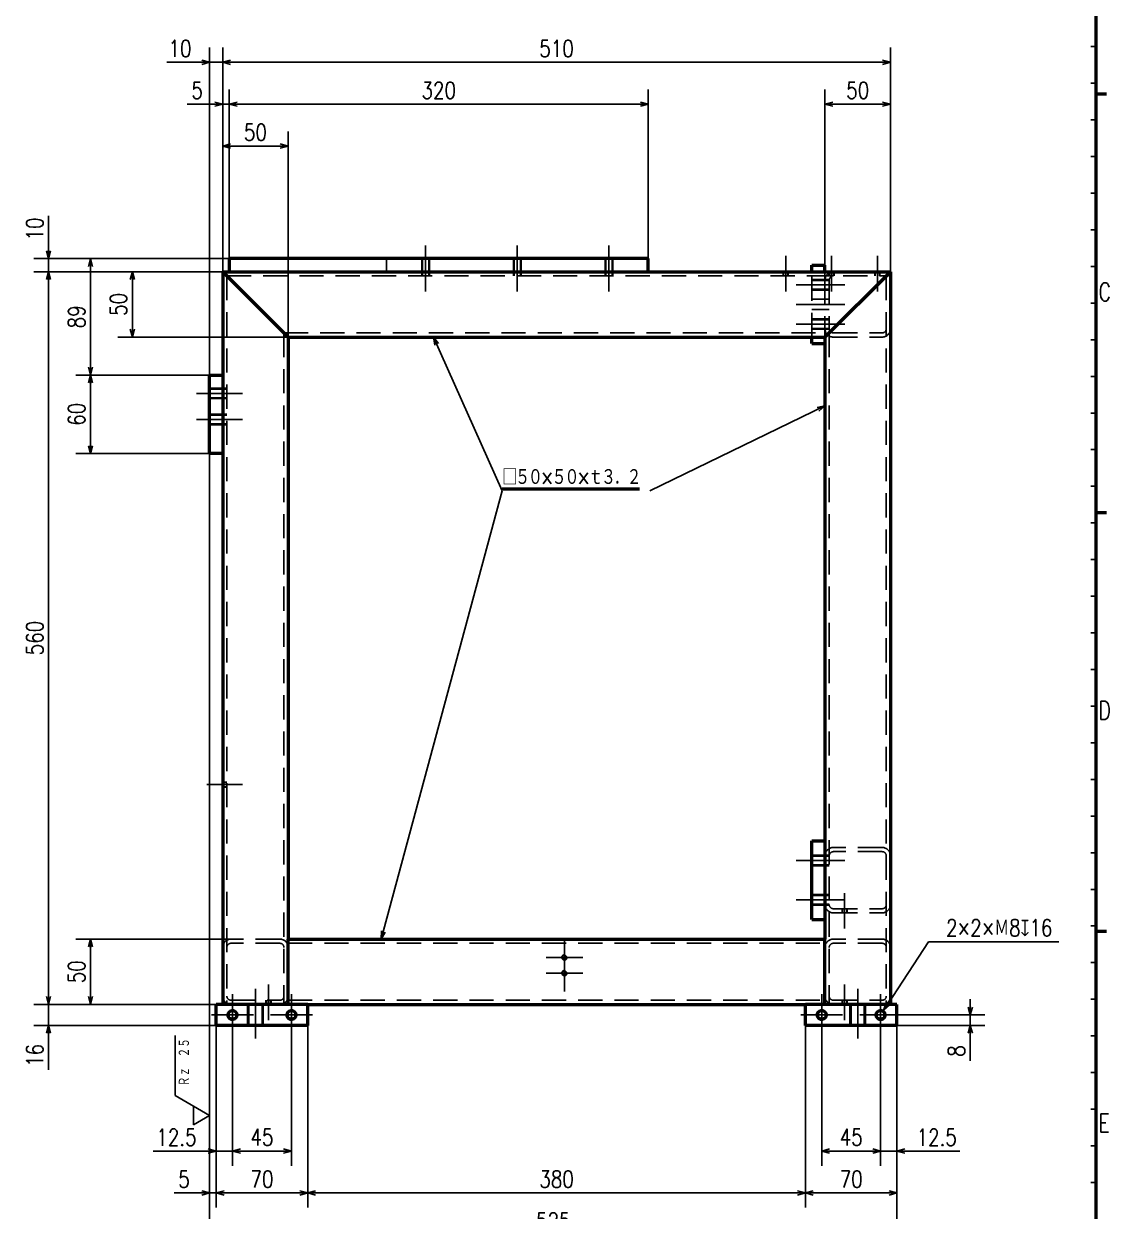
# Model space of a CAD drawing. Header units: millimetres. Extents: x -1556 to 1738, y -901 to 1368.
# Drawn here: x 909 to 1738, y -142 to 765 of the extents above; entities that cross this region are included whole.
import ezdxf

# ---------------------------------------------------------------- set-up
doc = ezdxf.new("R2010")
doc.units = ezdxf.units.MM
doc.header["$LTSCALE"] = 1.453415
doc.linetypes.add('CENTER', pattern=[50.8, 31.75, -6.35, 6.35, -6.35])
doc.linetypes.add('DASHED', pattern=[19.05, 12.7, -6.35])
doc.layers.add('※200以降使用不可', color=7, linetype='Continuous')
doc.layers.add('設計用（構成部品類）', color=7, linetype='Continuous')
doc.styles.get("Standard").update_dxf_attribs({"font": 'txt', "bigfont": 'extfont2'})
doc.dimstyles.get("Standard").update_dxf_attribs({"dimtxt": 2.5, "dimasz": 2.5, "dimexe": 1.25, "dimexo": 0.625, "dimtad": 1, "dimzin": 0, "dimdsep": 46, "dimtxsty": 'Standard', "dimcen": 2.5, "dimadec": 0, "dimazin": 0, "dimtfac": 0.75, "dimtmove": 0, "dimatfit": 3, "dimfxl": 1, "dimarcsym": 0})

# ---------------------------------------------------------------- blocks, each defined once
blk = doc.blocks.new('_OPEN30')
at = {"color": 0, "linetype": 'ByBlock', "lineweight": -2}
for p, q in [((-1, 0.267949), (0, 0)), ((0, 0), (-1, -0.267949)), ((0, 0), (-1, 0))]:
    blk.add_line(p, q, dxfattribs=at)
blk = doc.blocks.new('*D284')
at = {"layer": 'Defpoints', "color": 0}
for p in [(1051, 437), (1576, 0), (1051, -160)]:
    blk.add_point(p, dxfattribs=at)
at = {"layer": '設計用（構成部品類）', "color": 0, "linetype": 'Continuous', "lineweight": 25}
for p, q in [((1051, 437), (1051, -171.2)), ((1576, 0), (1576, -171.2)), ((1570, -160), (1057, -160))]:
    blk.add_line(p, q, dxfattribs=at)
at = {"layer": '設計用（構成部品類）', "color": 0, "lineweight": 25, "xscale": 6, "yscale": 6, "zscale": 6}
for p, rotation in [((1051, -160), 180), ((1576, -160), 360)]:
    blk.add_blockref('_OPEN30', p, dxfattribs=dict(at, rotation=rotation))
at = {"layer": '設計用（構成部品類）', "color": 0, "lineweight": 50, "insert": (1313.5, -149.47), "char_height": 12.8, "attachment_point": 5}
blk.add_mtext('\\W0.800000;525', dxfattribs=at)
blk = doc.blocks.new('*D285')
at = {"layer": 'Defpoints', "color": 0}
for p in [(1051, 736), (1061, 576), (1051, 497)]:
    blk.add_point(p, dxfattribs=at)
at = {"layer": '設計用（構成部品類）', "color": 0, "linetype": 'Continuous', "lineweight": 25}
for p, q in [((1051, 497), (1051, 747.2)), ((1061, 576), (1061, 747.2)), ((1051, 736), (1018.29, 736)), ((1045, 736), (1039, 736)), ((1061, 736), (1051, 736)), ((1067, 736), (1073, 736))]:
    blk.add_line(p, q, dxfattribs=at)
at = {"layer": '設計用（構成部品類）', "color": 0, "lineweight": 25, "xscale": 6, "yscale": 6, "zscale": 6}
blk.add_blockref('_OPEN30', (1051, 736), dxfattribs=at)
at = {"layer": '設計用（構成部品類）', "color": 0, "lineweight": 25, "xscale": 6, "yscale": 6, "zscale": 6, "rotation": 180}
blk.add_blockref('_OPEN30', (1061, 736), dxfattribs=at)
at = {"layer": '設計用（構成部品類）', "color": 0, "lineweight": 50, "insert": (1028.36, 746.53), "char_height": 12.8, "attachment_point": 5}
blk.add_mtext('\\W0.800000;10', dxfattribs=at)
blk = doc.blocks.new('*D286')
at = {"layer": 'Defpoints', "color": 0}
for p in [(1061, 736), (1061, 576), (1571, 576)]:
    blk.add_point(p, dxfattribs=at)
at = {"layer": '設計用（構成部品類）', "color": 0, "linetype": 'Continuous', "lineweight": 25}
for p, q in [((1061, 576), (1061, 747.2)), ((1571, 576), (1571, 747.2)), ((1565, 736), (1067, 736))]:
    blk.add_line(p, q, dxfattribs=at)
at = {"layer": '設計用（構成部品類）', "color": 0, "lineweight": 25, "xscale": 6, "yscale": 6, "zscale": 6, "rotation": 180}
blk.add_blockref('_OPEN30', (1061, 736), dxfattribs=at)
at = {"layer": '設計用（構成部品類）', "color": 0, "lineweight": 25, "xscale": 6, "yscale": 6, "zscale": 6}
blk.add_blockref('_OPEN30', (1571, 736), dxfattribs=at)
at = {"layer": '設計用（構成部品類）', "color": 0, "lineweight": 50, "insert": (1316, 746.53), "char_height": 12.8, "attachment_point": 5}
blk.add_mtext('\\W0.800000;510', dxfattribs=at)
blk = doc.blocks.new('*D287')
at = {"layer": 'Defpoints', "color": 0}
for p in [(1066, 704), (1066, 586), (1386, 586)]:
    blk.add_point(p, dxfattribs=at)
at = {"layer": '設計用（構成部品類）', "color": 0, "linetype": 'Continuous', "lineweight": 25}
for p, q in [((1066, 586), (1066, 715.2)), ((1386, 586), (1386, 715.2)), ((1380, 704), (1072, 704))]:
    blk.add_line(p, q, dxfattribs=at)
at = {"layer": '設計用（構成部品類）', "color": 0, "lineweight": 25, "xscale": 6, "yscale": 6, "zscale": 6, "rotation": 180}
blk.add_blockref('_OPEN30', (1066, 704), dxfattribs=at)
at = {"layer": '設計用（構成部品類）', "color": 0, "lineweight": 25, "xscale": 6, "yscale": 6, "zscale": 6}
blk.add_blockref('_OPEN30', (1386, 704), dxfattribs=at)
at = {"layer": '設計用（構成部品類）', "color": 0, "lineweight": 50, "insert": (1226, 714.53), "char_height": 12.8, "attachment_point": 5}
blk.add_mtext('\\W0.800000;320', dxfattribs=at)
blk = doc.blocks.new('*D288')
at = {"layer": 'Defpoints', "color": 0}
for p in [(1066, 704), (1066, 586), (1061, 576)]:
    blk.add_point(p, dxfattribs=at)
at = {"layer": '設計用（構成部品類）', "color": 0, "linetype": 'Continuous', "lineweight": 25}
for p, q in [((1061, 576), (1061, 715.2)), ((1066, 586), (1066, 715.2)), ((1061, 704), (1033.95, 704)), ((1055, 704), (1049, 704)), ((1061, 704), (1066, 704)), ((1072, 704), (1078, 704))]:
    blk.add_line(p, q, dxfattribs=at)
at = {"layer": '設計用（構成部品類）', "color": 0, "lineweight": 25, "xscale": 6, "yscale": 6, "zscale": 6}
blk.add_blockref('_OPEN30', (1061, 704), dxfattribs=at)
at = {"layer": '設計用（構成部品類）', "color": 0, "lineweight": 25, "xscale": 6, "yscale": 6, "zscale": 6, "rotation": 180}
blk.add_blockref('_OPEN30', (1066, 704), dxfattribs=at)
at = {"layer": '設計用（構成部品類）', "color": 0, "lineweight": 50, "insert": (1041.48, 714.53), "char_height": 12.8, "attachment_point": 5}
blk.add_mtext('\\W0.800000;5', dxfattribs=at)
blk = doc.blocks.new('*D289')
at = {"layer": 'Defpoints', "color": 0}
for p in [(1056, 0), (1126, 0), (1056, -128)]:
    blk.add_point(p, dxfattribs=at)
at = {"layer": '設計用（構成部品類）', "color": 0, "linetype": 'Continuous', "lineweight": 25}
for p, q in [((1056, 0), (1056, -139.2)), ((1126, 0), (1126, -139.2)), ((1120, -128), (1062, -128))]:
    blk.add_line(p, q, dxfattribs=at)
at = {"layer": '設計用（構成部品類）', "color": 0, "lineweight": 25, "xscale": 6, "yscale": 6, "zscale": 6, "rotation": 180}
blk.add_blockref('_OPEN30', (1056, -128), dxfattribs=at)
at = {"layer": '設計用（構成部品類）', "color": 0, "lineweight": 25, "xscale": 6, "yscale": 6, "zscale": 6}
blk.add_blockref('_OPEN30', (1126, -128), dxfattribs=at)
at = {"layer": '設計用（構成部品類）', "color": 0, "lineweight": 50, "insert": (1091, -117.47), "char_height": 12.8, "attachment_point": 5}
blk.add_mtext('\\W0.800000;70', dxfattribs=at)
blk = doc.blocks.new('*D290')
at = {"layer": 'Defpoints', "color": 0}
for p in [(1126, 0), (1506, 0), (1126, -128)]:
    blk.add_point(p, dxfattribs=at)
at = {"layer": '設計用（構成部品類）', "color": 0, "linetype": 'Continuous', "lineweight": 25}
for p, q in [((1126, 0), (1126, -139.2)), ((1506, 0), (1506, -139.2)), ((1500, -128), (1132, -128))]:
    blk.add_line(p, q, dxfattribs=at)
at = {"layer": '設計用（構成部品類）', "color": 0, "lineweight": 25, "xscale": 6, "yscale": 6, "zscale": 6}
for p, rotation in [((1126, -128), 180), ((1506, -128), 360)]:
    blk.add_blockref('_OPEN30', p, dxfattribs=dict(at, rotation=rotation))
at = {"layer": '設計用（構成部品類）', "color": 0, "lineweight": 50, "insert": (1316, -117.47), "char_height": 12.8, "attachment_point": 5}
blk.add_mtext('\\W0.800000;380', dxfattribs=at)
blk = doc.blocks.new('*D291')
at = {"layer": 'Defpoints', "color": 0}
for p in [(1576, 0), (1506, 0), (1506, -128)]:
    blk.add_point(p, dxfattribs=at)
at = {"layer": '設計用（構成部品類）', "color": 0, "linetype": 'Continuous', "lineweight": 25}
for p, q in [((1576, 0), (1576, -139.2)), ((1506, 0), (1506, -139.2)), ((1570, -128), (1512, -128))]:
    blk.add_line(p, q, dxfattribs=at)
at = {"layer": '設計用（構成部品類）', "color": 0, "lineweight": 25, "xscale": 6, "yscale": 6, "zscale": 6, "rotation": 180}
blk.add_blockref('_OPEN30', (1506, -128), dxfattribs=at)
at = {"layer": '設計用（構成部品類）', "color": 0, "lineweight": 25, "xscale": 6, "yscale": 6, "zscale": 6}
blk.add_blockref('_OPEN30', (1576, -128), dxfattribs=at)
at = {"layer": '設計用（構成部品類）', "color": 0, "lineweight": 50, "insert": (1541, -117.47), "char_height": 12.8, "attachment_point": 5}
blk.add_mtext('\\W0.800000;70', dxfattribs=at)
blk = doc.blocks.new('*D292')
at = {"layer": 'Defpoints', "color": 0}
for p in [(1051, 437), (1056, 0), (1051, -128)]:
    blk.add_point(p, dxfattribs=at)
at = {"layer": '設計用（構成部品類）', "color": 0, "linetype": 'Continuous', "lineweight": 25}
for p, q in [((1051, 437), (1051, -139.2)), ((1056, 0), (1056, -139.2)), ((1051, -128), (1023.95, -128)), ((1045, -128), (1039, -128)), ((1056, -128), (1051, -128)), ((1062, -128), (1068, -128))]:
    blk.add_line(p, q, dxfattribs=at)
at = {"layer": '設計用（構成部品類）', "color": 0, "lineweight": 25, "xscale": 6, "yscale": 6, "zscale": 6}
blk.add_blockref('_OPEN30', (1051, -128), dxfattribs=at)
at = {"layer": '設計用（構成部品類）', "color": 0, "lineweight": 25, "xscale": 6, "yscale": 6, "zscale": 6, "rotation": 180}
blk.add_blockref('_OPEN30', (1056, -128), dxfattribs=at)
at = {"layer": '設計用（構成部品類）', "color": 0, "lineweight": 50, "insert": (1031.48, -117.47), "char_height": 12.8, "attachment_point": 5}
blk.add_mtext('\\W0.800000;5', dxfattribs=at)
blk = doc.blocks.new('*D293')
at = {"layer": 'Defpoints', "color": 0}
for p in [(960, 586), (1066, 586), (1051, 497)]:
    blk.add_point(p, dxfattribs=at)
at = {"layer": '設計用（構成部品類）', "color": 0, "linetype": 'Continuous', "lineweight": 25}
for p, q in [((1066, 586), (948.8, 586)), ((960, 503), (960, 580)), ((1051, 497), (948.8, 497))]:
    blk.add_line(p, q, dxfattribs=at)
at = {"layer": '設計用（構成部品類）', "color": 0, "lineweight": 25, "xscale": 6, "yscale": 6, "zscale": 6}
for p, rotation in [((960, 586), 90), ((960, 497), 270)]:
    blk.add_blockref('_OPEN30', p, dxfattribs=dict(at, rotation=rotation))
at = {"layer": '設計用（構成部品類）', "color": 0, "lineweight": 50, "insert": (949.47, 541.5), "char_height": 12.8, "attachment_point": 5, "rotation": 90}
blk.add_mtext('\\W0.800000;89', dxfattribs=at)
blk = doc.blocks.new('*D294')
at = {"layer": 'Defpoints', "color": 0}
for p in [(960, 497), (1051, 497), (1051, 437)]:
    blk.add_point(p, dxfattribs=at)
at = {"layer": '設計用（構成部品類）', "color": 0, "linetype": 'Continuous', "lineweight": 25}
for p, q in [((1051, 497), (948.8, 497)), ((960, 443), (960, 491)), ((1051, 437), (948.8, 437))]:
    blk.add_line(p, q, dxfattribs=at)
at = {"layer": '設計用（構成部品類）', "color": 0, "lineweight": 25, "xscale": 6, "yscale": 6, "zscale": 6}
for p, rotation in [((960, 497), 90), ((960, 437), 270)]:
    blk.add_blockref('_OPEN30', p, dxfattribs=dict(at, rotation=rotation))
at = {"layer": '設計用（構成部品類）', "color": 0, "lineweight": 50, "insert": (949.47, 467), "char_height": 12.8, "attachment_point": 5, "rotation": 90}
blk.add_mtext('\\W0.800000;60', dxfattribs=at)
blk = doc.blocks.new('*D295')
at = {"layer": 'Defpoints', "color": 0}
for p in [(1066, 586), (928, 576), (1061, 576)]:
    blk.add_point(p, dxfattribs=at)
at = {"layer": '設計用（構成部品類）', "color": 0, "linetype": 'Continuous', "lineweight": 25}
for p, q in [((928, 586), (928, 618.71)), ((928, 592), (928, 598)), ((1066, 586), (916.8, 586)), ((928, 586), (928, 576)), ((1061, 576), (916.8, 576)), ((928, 570), (928, 564))]:
    blk.add_line(p, q, dxfattribs=at)
at = {"layer": '設計用（構成部品類）', "color": 0, "lineweight": 25, "xscale": 6, "yscale": 6, "zscale": 6}
for p, rotation in [((928, 586), 270), ((928, 576), 90)]:
    blk.add_blockref('_OPEN30', p, dxfattribs=dict(at, rotation=rotation))
at = {"layer": '設計用（構成部品類）', "color": 0, "lineweight": 50, "insert": (917.47, 608.64), "char_height": 12.8, "attachment_point": 5, "rotation": 90}
blk.add_mtext('\\W0.800000;10', dxfattribs=at)
blk = doc.blocks.new('*D296')
at = {"layer": 'Defpoints', "color": 0}
for p in [(928, 576), (1061, 576), (1056, 16)]:
    blk.add_point(p, dxfattribs=at)
at = {"layer": '設計用（構成部品類）', "color": 0, "linetype": 'Continuous', "lineweight": 25}
for p, q in [((1061, 576), (916.8, 576)), ((928, 22), (928, 570)), ((1056, 16), (916.8, 16))]:
    blk.add_line(p, q, dxfattribs=at)
at = {"layer": '設計用（構成部品類）', "color": 0, "lineweight": 25, "xscale": 6, "yscale": 6, "zscale": 6}
for p, rotation in [((928, 576), 90), ((928, 16), 270)]:
    blk.add_blockref('_OPEN30', p, dxfattribs=dict(at, rotation=rotation))
at = {"layer": '設計用（構成部品類）', "color": 0, "lineweight": 50, "insert": (917.47, 296), "char_height": 12.8, "attachment_point": 5, "rotation": 90}
blk.add_mtext('\\W0.800000;560', dxfattribs=at)
blk = doc.blocks.new('*D297')
at = {"layer": 'Defpoints', "color": 0}
for p in [(1056, 16), (928, 0), (1056, 0)]:
    blk.add_point(p, dxfattribs=at)
at = {"layer": '設計用（構成部品類）', "color": 0, "linetype": 'Continuous', "lineweight": 25}
for p, q in [((928, 22), (928, 28)), ((1056, 16), (916.8, 16)), ((928, 16), (928, 0)), ((1056, 0), (916.8, 0)), ((928, 0), (928, -33.84)), ((928, -6), (928, -12))]:
    blk.add_line(p, q, dxfattribs=at)
at = {"layer": '設計用（構成部品類）', "color": 0, "lineweight": 25, "xscale": 6, "yscale": 6, "zscale": 6}
for p, rotation in [((928, 16), 270), ((928, 0), 90)]:
    blk.add_blockref('_OPEN30', p, dxfattribs=dict(at, rotation=rotation))
at = {"layer": '設計用（構成部品類）', "color": 0, "lineweight": 50, "insert": (917.47, -22.92), "char_height": 12.8, "attachment_point": 5, "rotation": 90}
blk.add_mtext('\\W0.800000;16', dxfattribs=at)
blk = doc.blocks.new('*D298')
at = {"layer": 'Defpoints', "color": 0}
for p in [(1061, 576), (992, 526), (1111, 526)]:
    blk.add_point(p, dxfattribs=at)
at = {"layer": '設計用（構成部品類）', "color": 0, "linetype": 'Continuous', "lineweight": 25}
for p, q in [((1061, 576), (980.8, 576)), ((992, 570), (992, 532)), ((1111, 526), (980.8, 526))]:
    blk.add_line(p, q, dxfattribs=at)
at = {"layer": '設計用（構成部品類）', "color": 0, "lineweight": 25, "xscale": 6, "yscale": 6, "zscale": 6}
for p, rotation in [((992, 576), 90), ((992, 526), 270)]:
    blk.add_blockref('_OPEN30', p, dxfattribs=dict(at, rotation=rotation))
at = {"layer": '設計用（構成部品類）', "color": 0, "lineweight": 50, "insert": (981.47, 551), "char_height": 12.8, "attachment_point": 5, "rotation": 90}
blk.add_mtext('\\W0.800000;50', dxfattribs=at)
blk = doc.blocks.new('*D299')
at = {"layer": 'Defpoints', "color": 0}
for p in [(1067.4, 66), (960, 16), (1056, 16)]:
    blk.add_point(p, dxfattribs=at)
at = {"layer": '設計用（構成部品類）', "color": 0, "linetype": 'Continuous', "lineweight": 25}
for p, q in [((1067.4, 66), (948.8, 66)), ((960, 60), (960, 22)), ((1056, 16), (948.8, 16))]:
    blk.add_line(p, q, dxfattribs=at)
at = {"layer": '設計用（構成部品類）', "color": 0, "lineweight": 25, "xscale": 6, "yscale": 6, "zscale": 6}
for p, rotation in [((960, 66), 90), ((960, 16), 270)]:
    blk.add_blockref('_OPEN30', p, dxfattribs=dict(at, rotation=rotation))
at = {"layer": '設計用（構成部品類）', "color": 0, "lineweight": 50, "insert": (949.47, 41), "char_height": 12.8, "attachment_point": 5, "rotation": 90}
blk.add_mtext('\\W0.800000;50', dxfattribs=at)
blk = doc.blocks.new('*D300')
at = {"layer": 'Defpoints', "color": 0}
for p in [(1111, 672), (1061, 576), (1111, 526)]:
    blk.add_point(p, dxfattribs=at)
at = {"layer": '設計用（構成部品類）', "color": 0, "linetype": 'Continuous', "lineweight": 25}
for p, q in [((1061, 576), (1061, 683.2)), ((1111, 526), (1111, 683.2)), ((1067, 672), (1105, 672))]:
    blk.add_line(p, q, dxfattribs=at)
at = {"layer": '設計用（構成部品類）', "color": 0, "lineweight": 25, "xscale": 6, "yscale": 6, "zscale": 6, "rotation": 180}
blk.add_blockref('_OPEN30', (1061, 672), dxfattribs=at)
at = {"layer": '設計用（構成部品類）', "color": 0, "lineweight": 25, "xscale": 6, "yscale": 6, "zscale": 6}
blk.add_blockref('_OPEN30', (1111, 672), dxfattribs=at)
at = {"layer": '設計用（構成部品類）', "color": 0, "lineweight": 50, "insert": (1086, 682.53), "char_height": 12.8, "attachment_point": 5}
blk.add_mtext('\\W0.800000;50', dxfattribs=at)
blk = doc.blocks.new('*D301')
at = {"layer": 'Defpoints', "color": 0}
for p in [(1521, 704), (1521, 581), (1571, 576)]:
    blk.add_point(p, dxfattribs=at)
at = {"layer": '設計用（構成部品類）', "color": 0, "linetype": 'Continuous', "lineweight": 25}
for p, q in [((1521, 581), (1521, 715.2)), ((1571, 576), (1571, 715.2)), ((1565, 704), (1527, 704))]:
    blk.add_line(p, q, dxfattribs=at)
at = {"layer": '設計用（構成部品類）', "color": 0, "lineweight": 25, "xscale": 6, "yscale": 6, "zscale": 6, "rotation": 180}
blk.add_blockref('_OPEN30', (1521, 704), dxfattribs=at)
at = {"layer": '設計用（構成部品類）', "color": 0, "lineweight": 25, "xscale": 6, "yscale": 6, "zscale": 6}
blk.add_blockref('_OPEN30', (1571, 704), dxfattribs=at)
at = {"layer": '設計用（構成部品類）', "color": 0, "lineweight": 50, "insert": (1546, 714.53), "char_height": 12.8, "attachment_point": 5}
blk.add_mtext('\\W0.800000;50', dxfattribs=at)
blk = doc.blocks.new('*D302')
at = {"layer": 'Defpoints', "color": 0}
for p in [(1056, 0), (1068.5, -8), (1056, -96)]:
    blk.add_point(p, dxfattribs=at)
at = {"layer": '設計用（構成部品類）', "color": 0, "linetype": 'Continuous', "lineweight": 25}
for p, q in [((1056, 0), (1056, -107.2)), ((1068.5, -8), (1068.5, -107.2)), ((1056, -96), (1007.93, -96)), ((1050, -96), (1044, -96)), ((1068.5, -96), (1056, -96)), ((1074.5, -96), (1080.5, -96))]:
    blk.add_line(p, q, dxfattribs=at)
at = {"layer": '設計用（構成部品類）', "color": 0, "lineweight": 25, "xscale": 6, "yscale": 6, "zscale": 6}
blk.add_blockref('_OPEN30', (1056, -96), dxfattribs=at)
at = {"layer": '設計用（構成部品類）', "color": 0, "lineweight": 25, "xscale": 6, "yscale": 6, "zscale": 6, "rotation": 180}
blk.add_blockref('_OPEN30', (1068.5, -96), dxfattribs=at)
at = {"layer": '設計用（構成部品類）', "color": 0, "lineweight": 50, "insert": (1025.68, -85.47), "char_height": 12.8, "attachment_point": 5}
blk.add_mtext('\\W0.800000;12.5', dxfattribs=at)
blk = doc.blocks.new('*D303')
at = {"layer": 'Defpoints', "color": 0}
for p in [(1068.5, -8), (1113.5, -8), (1068.5, -96)]:
    blk.add_point(p, dxfattribs=at)
at = {"layer": '設計用（構成部品類）', "color": 0, "linetype": 'Continuous', "lineweight": 25}
for p, q in [((1068.5, -8), (1068.5, -107.2)), ((1113.5, -8), (1113.5, -107.2)), ((1107.5, -96), (1074.5, -96))]:
    blk.add_line(p, q, dxfattribs=at)
at = {"layer": '設計用（構成部品類）', "color": 0, "lineweight": 25, "xscale": 6, "yscale": 6, "zscale": 6, "rotation": 180}
blk.add_blockref('_OPEN30', (1068.5, -96), dxfattribs=at)
at = {"layer": '設計用（構成部品類）', "color": 0, "lineweight": 25, "xscale": 6, "yscale": 6, "zscale": 6}
blk.add_blockref('_OPEN30', (1113.5, -96), dxfattribs=at)
at = {"layer": '設計用（構成部品類）', "color": 0, "lineweight": 50, "insert": (1091, -85.32), "char_height": 12.8, "attachment_point": 5}
blk.add_mtext('\\W0.800000;45', dxfattribs=at)
blk = doc.blocks.new('*D304')
at = {"layer": 'Defpoints', "color": 0}
for p in [(1518.5, -8), (1563.5, -8), (1563.5, -96)]:
    blk.add_point(p, dxfattribs=at)
at = {"layer": '設計用（構成部品類）', "color": 0, "linetype": 'Continuous', "lineweight": 25}
for p, q in [((1518.5, -8), (1518.5, -107.2)), ((1563.5, -8), (1563.5, -107.2)), ((1524.5, -96), (1557.5, -96))]:
    blk.add_line(p, q, dxfattribs=at)
at = {"layer": '設計用（構成部品類）', "color": 0, "lineweight": 25, "xscale": 6, "yscale": 6, "zscale": 6, "rotation": 180}
blk.add_blockref('_OPEN30', (1518.5, -96), dxfattribs=at)
at = {"layer": '設計用（構成部品類）', "color": 0, "lineweight": 25, "xscale": 6, "yscale": 6, "zscale": 6}
blk.add_blockref('_OPEN30', (1563.5, -96), dxfattribs=at)
at = {"layer": '設計用（構成部品類）', "color": 0, "lineweight": 50, "insert": (1541, -85.32), "char_height": 12.8, "attachment_point": 5}
blk.add_mtext('\\W0.800000;45', dxfattribs=at)
blk = doc.blocks.new('*D305')
at = {"layer": 'Defpoints', "color": 0}
for p in [(1576, 0), (1563.5, -8), (1563.5, -96)]:
    blk.add_point(p, dxfattribs=at)
at = {"layer": '設計用（構成部品類）', "color": 0, "linetype": 'Continuous', "lineweight": 25}
for p, q in [((1576, 0), (1576, -107.2)), ((1563.5, -8), (1563.5, -107.2)), ((1557.5, -96), (1551.5, -96)), ((1576, -96), (1563.5, -96)), ((1576, -96), (1624.07, -96)), ((1582, -96), (1588, -96))]:
    blk.add_line(p, q, dxfattribs=at)
at = {"layer": '設計用（構成部品類）', "color": 0, "lineweight": 25, "xscale": 6, "yscale": 6, "zscale": 6}
blk.add_blockref('_OPEN30', (1563.5, -96), dxfattribs=at)
at = {"layer": '設計用（構成部品類）', "color": 0, "lineweight": 25, "xscale": 6, "yscale": 6, "zscale": 6, "rotation": 180}
blk.add_blockref('_OPEN30', (1576, -96), dxfattribs=at)
at = {"layer": '設計用（構成部品類）', "color": 0, "lineweight": 50, "insert": (1606.32, -85.47), "char_height": 12.8, "attachment_point": 5}
blk.add_mtext('\\W0.800000;12.5', dxfattribs=at)
blk = doc.blocks.new('*D306')
at = {"layer": 'Defpoints', "color": 0}
for p in [(1576, 0), (1579.5, 8), (1632, 0)]:
    blk.add_point(p, dxfattribs=at)
at = {"layer": '設計用（構成部品類）', "color": 0, "linetype": 'Continuous', "lineweight": 25}
for p, q in [((1632, 14), (1632, 20)), ((1576, 0), (1643.2, 0)), ((1579.5, 8), (1643.2, 8)), ((1632, 8), (1632, 0)), ((1632, 0), (1632, -27.05)), ((1632, -6), (1632, -12))]:
    blk.add_line(p, q, dxfattribs=at)
at = {"layer": '設計用（構成部品類）', "color": 0, "lineweight": 25, "xscale": 6, "yscale": 6, "zscale": 6}
for p, rotation in [((1632, 8), 270), ((1632, 0), 90)]:
    blk.add_blockref('_OPEN30', p, dxfattribs=dict(at, rotation=rotation))
at = {"layer": '設計用（構成部品類）', "color": 0, "lineweight": 50, "insert": (1621.47, -19.52), "char_height": 12.8, "attachment_point": 5, "rotation": 90}
blk.add_mtext('\\W0.800000;8', dxfattribs=at)
blk = doc.blocks.new('*D307')
at = {"layer": 'Defpoints', "color": 0}
for p in [(1565.68, 11.35), (1561.32, 4.65)]:
    blk.add_point(p, dxfattribs=at)
at = {"layer": '設計用（構成部品類）', "color": 0, "linetype": 'Continuous', "lineweight": 25}
for p, q in [((1600, 64), (1568.96, 16.38)), ((1699.7, 64), (1600, 64))]:
    blk.add_line(p, q, dxfattribs=at)
blk.add_arc((1563.5, 8), 4, 236.90508, 75, dxfattribs=at)
at = {"layer": '設計用（構成部品類）', "color": 0, "lineweight": 25, "xscale": 6, "yscale": 6, "zscale": 6, "rotation": 236.9042653730858}
blk.add_blockref('_OPEN30', (1565.68, 11.35), dxfattribs=at)
at = {"layer": '設計用（構成部品類）', "color": 0, "lineweight": 50, "insert": (1654.08, 74.6), "char_height": 12.8, "attachment_point": 5}
blk.add_mtext('\\W0.800000;2×2×Ｍ8{\\fgdt;x}16', dxfattribs=at)
blk = doc.blocks.new('_NONE')
blk = doc.blocks.new('JZB_0039')
at = {"layer": '設計用（構成部品類）', "color": 8, "linetype": 'CENTER', "lineweight": 25}
blk.add_line((0, 4), (27.2, 4), dxfattribs=at)
at = {"layer": '設計用（構成部品類）', "color": 104, "linetype": 'DASHED', "lineweight": 25}
for p, q in [((15.2, 8), (12, 8)), ((12, 7.325), (15.2, 7.325)), ((12, 0.675), (15.2, 0.675)), ((12, 0), (15.2, 0))]:
    blk.add_line(p, q, dxfattribs=at)
blk = doc.blocks.new('JZB_0040')
at = {"layer": '設計用（構成部品類）', "color": 8, "linetype": 'CENTER', "lineweight": 25}
blk.add_line((0, 4), (27.2, 4), dxfattribs=at)
at = {"layer": '設計用（構成部品類）', "color": 104, "linetype": 'DASHED', "lineweight": 25}
for p, q in [((15.2, 8), (12, 8)), ((12, 7.325), (15.2, 7.325)), ((12, 0.675), (15.2, 0.675)), ((12, 0), (15.2, 0))]:
    blk.add_line(p, q, dxfattribs=at)
blk = doc.blocks.new('JZB_0041')
at = {"layer": '設計用（構成部品類）', "color": 8, "linetype": 'CENTER', "lineweight": 25}
blk.add_line((2, 0), (2, 27.2), dxfattribs=at)
at = {"layer": '設計用（構成部品類）', "color": 104, "linetype": 'DASHED', "lineweight": 25}
for p, q in [((0, 15.2), (0, 12)), ((0.38, 12), (0.38, 15.2)), ((3.62, 12), (3.62, 15.2)), ((4, 12), (4, 15.2))]:
    blk.add_line(p, q, dxfattribs=at)
blk = doc.blocks.new('JZB_0042')
at = {"layer": '設計用（構成部品類）', "color": 8, "linetype": 'CENTER', "lineweight": 25}
blk.add_line((0, 4), (27.2, 4), dxfattribs=at)
at = {"layer": '設計用（構成部品類）', "color": 104, "linetype": 'DASHED', "lineweight": 25}
for p, q in [((15.2, 8), (12, 8)), ((12, 7.33), (15.2, 7.33)), ((12, 0.68), (15.2, 0.68)), ((12, 0), (15.2, 0))]:
    blk.add_line(p, q, dxfattribs=at)
blk = doc.blocks.new('JZB_0043')
at = {"layer": '設計用（構成部品類）', "color": 8, "linetype": 'CENTER', "lineweight": 25}
blk.add_line((0, 4), (27.2, 4), dxfattribs=at)
at = {"layer": '設計用（構成部品類）', "color": 104, "linetype": 'DASHED', "lineweight": 25}
for p, q in [((15.2, 8), (12, 8)), ((12, 7.33), (15.2, 7.33)), ((12, 0.68), (15.2, 0.68)), ((12, 0), (15.2, 0))]:
    blk.add_line(p, q, dxfattribs=at)
blk = doc.blocks.new('JZB_0044')
at = {"layer": '設計用（構成部品類）', "color": 8, "linetype": 'CENTER', "lineweight": 25}
blk.add_line((2, 0), (2, 27.2), dxfattribs=at)
at = {"layer": '設計用（構成部品類）', "color": 104, "linetype": 'DASHED', "lineweight": 25}
for p, q in [((0, 15.2), (0, 12)), ((0.38, 12), (0.38, 15.2)), ((3.62, 12), (3.62, 15.2)), ((4, 12), (4, 15.2))]:
    blk.add_line(p, q, dxfattribs=at)
blk = doc.blocks.new('JZB_0045')
at = {"layer": '設計用（構成部品類）', "color": 8, "linetype": 'CENTER', "lineweight": 25}
blk.add_line((0, 4), (27.2, 4), dxfattribs=at)
at = {"layer": '設計用（構成部品類）', "color": 104, "linetype": 'DASHED', "lineweight": 25}
for p, q in [((15.2, 8), (12, 8)), ((12, 0), (15.2, 0))]:
    blk.add_line(p, q, dxfattribs=at)
blk = doc.blocks.new('JZB_0046')
at = {"layer": '設計用（構成部品類）', "color": 8, "linetype": 'CENTER', "lineweight": 25}
blk.add_line((0, 4), (27.2, 4), dxfattribs=at)
at = {"layer": '設計用（構成部品類）', "color": 104, "linetype": 'DASHED', "lineweight": 25}
for p, q in [((15.2, 8), (12, 8)), ((12, 7.33), (15.2, 7.33)), ((12, 0.68), (15.2, 0.68)), ((12, 0), (15.2, 0)), ((15.2, 0), (15.2, 0.4))]:
    blk.add_line(p, q, dxfattribs=at)
blk = doc.blocks.new('JZB_0047')
at = {"layer": '設計用（構成部品類）', "color": 8, "linetype": 'CENTER', "lineweight": 25}
blk.add_line((0, 4), (27.2, 4), dxfattribs=at)
at = {"layer": '設計用（構成部品類）', "color": 104, "linetype": 'DASHED', "lineweight": 25}
for p, q in [((15.2, 8), (12, 8)), ((12, 7.33), (15.2, 7.33)), ((12, 0.68), (15.2, 0.68)), ((12, 0), (15.2, 0)), ((15.2, 7.6), (15.2, 8))]:
    blk.add_line(p, q, dxfattribs=at)
blk = doc.blocks.new('JZB_0048')
at = {"layer": '設計用（構成部品類）', "color": 8, "linetype": 'CENTER', "lineweight": 25}
blk.add_line((2, 27.2), (2, 0), dxfattribs=at)
at = {"layer": '設計用（構成部品類）', "color": 104, "linetype": 'DASHED', "lineweight": 25}
for p, q in [((0, 15.2), (0, 12)), ((0.38, 15.2), (0.38, 12)), ((3.62, 15.2), (3.62, 12)), ((4, 12), (4, 15.2))]:
    blk.add_line(p, q, dxfattribs=at)
blk = doc.blocks.new('JZB_0049')
at = {"layer": '設計用（構成部品類）', "color": 8, "linetype": 'CENTER', "lineweight": 25}
blk.add_line((2, 27.2), (2, 0), dxfattribs=at)
at = {"layer": '設計用（構成部品類）', "color": 104, "linetype": 'DASHED', "lineweight": 25}
for p, q in [((0, 15.2), (0, 12)), ((0.38, 15.2), (0.38, 12)), ((3.62, 15.2), (3.62, 12)), ((4, 12), (4, 15.2))]:
    blk.add_line(p, q, dxfattribs=at)
blk = doc.blocks.new('JZB_0050')
at = {"layer": '設計用（構成部品類）', "color": 8, "linetype": 'CENTER', "lineweight": 25}
blk.add_line((2, 27.2), (2, 0), dxfattribs=at)
at = {"layer": '設計用（構成部品類）', "color": 104, "linetype": 'DASHED', "lineweight": 25}
for p, q in [((0, 15.2), (0, 12)), ((0.38, 15.2), (0.38, 12)), ((3.62, 15.2), (3.62, 12)), ((4, 12), (4, 15.2))]:
    blk.add_line(p, q, dxfattribs=at)
blk = doc.blocks.new('JZB_0051')
at = {"layer": '設計用（構成部品類）', "color": 8, "linetype": 'CENTER', "lineweight": 25}
blk.add_line((3, 27.2), (3, 0), dxfattribs=at)
at = {"layer": '設計用（構成部品類）', "color": 104, "linetype": 'DASHED', "lineweight": 25}
for p, q in [((0, 15.2), (0, 12)), ((0.54, 15.2), (0.54, 12)), ((5.46, 15.2), (5.46, 12)), ((6, 12), (6, 15.2))]:
    blk.add_line(p, q, dxfattribs=at)
blk = doc.blocks.new('JZB_0052')
at = {"layer": '設計用（構成部品類）', "color": 8, "linetype": 'CENTER', "lineweight": 25}
blk.add_line((3, 27.2), (3, 0), dxfattribs=at)
at = {"layer": '設計用（構成部品類）', "color": 104, "linetype": 'DASHED', "lineweight": 25}
for p, q in [((0, 15.2), (0, 12)), ((0.54, 15.2), (0.54, 12)), ((5.46, 15.2), (5.46, 12)), ((6, 12), (6, 15.2))]:
    blk.add_line(p, q, dxfattribs=at)
blk = doc.blocks.new('JZB_0053')
at = {"layer": '設計用（構成部品類）', "color": 8, "linetype": 'CENTER', "lineweight": 25}
blk.add_line((3, 27.2), (3, 0), dxfattribs=at)
at = {"layer": '設計用（構成部品類）', "color": 104, "linetype": 'DASHED', "lineweight": 25}
for p, q in [((0, 15.2), (0, 12)), ((0.54, 15.2), (0.54, 12)), ((5.46, 15.2), (5.46, 12)), ((6, 12), (6, 15.2))]:
    blk.add_line(p, q, dxfattribs=at)
blk = doc.blocks.new('JZB_0054')
at = {"layer": '設計用（構成部品類）', "color": 8, "linetype": 'CENTER', "lineweight": 25}
for p, q in [((14, 28), (14, 0)), ((0, 14), (28, 14))]:
    blk.add_line(p, q, dxfattribs=at)
at = {"layer": '設計用（構成部品類）', "color": 104, "linetype": 'DASHED', "lineweight": 25}
blk.add_circle((14, 14), 1.62, dxfattribs=at)
blk.add_arc((14, 14), 2, 75, 345, dxfattribs=at)
blk = doc.blocks.new('JZB_0055')
at = {"layer": '設計用（構成部品類）', "color": 8, "linetype": 'CENTER', "lineweight": 25}
for p, q in [((14, 28), (14, 0)), ((0, 14), (28, 14))]:
    blk.add_line(p, q, dxfattribs=at)
at = {"layer": '設計用（構成部品類）', "color": 104, "linetype": 'DASHED', "lineweight": 25}
blk.add_circle((14, 14), 1.62, dxfattribs=at)
blk.add_arc((14, 14), 2, 75, 345, dxfattribs=at)
blk = doc.blocks.new('JZB_0056')
at = {"layer": '設計用（構成部品類）', "color": 8, "linetype": 'CENTER', "lineweight": 25}
blk.add_line((0, 2), (27.2, 2), dxfattribs=at)
at = {"layer": '設計用（構成部品類）', "color": 104, "linetype": 'DASHED', "lineweight": 25}
for p, q in [((15.2, 4), (12, 4)), ((12, 3.62), (15.2, 3.62)), ((12, 0.38), (15.2, 0.38)), ((12, 0), (15.2, 0))]:
    blk.add_line(p, q, dxfattribs=at)
blk = doc.blocks.new('JZB_0057')
at = {"layer": '設計用（構成部品類）', "color": 8, "linetype": 'CENTER', "lineweight": 25}
blk.add_line((3, 32), (3, 0), dxfattribs=at)
at = {"layer": '設計用（構成部品類）', "color": 104, "linetype": 'DASHED', "lineweight": 25}
for p, q in [((0, 22), (0, 12)), ((0.54, 22), (0.54, 12)), ((5.46, 22), (5.46, 12)), ((6, 12), (6, 22))]:
    blk.add_line(p, q, dxfattribs=at)
blk = doc.blocks.new('JZB_0058')
at = {"layer": '設計用（構成部品類）', "color": 8, "linetype": 'CENTER', "lineweight": 25}
blk.add_line((3, 32), (3, 0), dxfattribs=at)
at = {"layer": '設計用（構成部品類）', "color": 104, "linetype": 'DASHED', "lineweight": 25}
for p, q in [((0, 22), (0, 12)), ((0.54, 22), (0.54, 12)), ((5.46, 22), (5.46, 12)), ((6, 12), (6, 22))]:
    blk.add_line(p, q, dxfattribs=at)
blk = doc.blocks.new('JZB_0059')
at = {"layer": '設計用（構成部品類）', "color": 8, "linetype": 'CENTER', "lineweight": 25}
blk.add_line((3, 32), (3, 0), dxfattribs=at)
at = {"layer": '設計用（構成部品類）', "color": 104, "linetype": 'DASHED', "lineweight": 25}
for p, q in [((0, 22), (0, 12)), ((0.54, 22), (0.54, 12)), ((5.46, 22), (5.46, 12)), ((6, 12), (6, 22))]:
    blk.add_line(p, q, dxfattribs=at)
blk = doc.blocks.new('JZB_0060')
at = {"layer": '設計用（構成部品類）', "color": 8, "linetype": 'CENTER', "lineweight": 25}
blk.add_line((0, 4), (34, 4), dxfattribs=at)
at = {"layer": '設計用（構成部品類）', "color": 104, "linetype": 'DASHED', "lineweight": 25}
for p, q in [((22, 8), (12, 8)), ((12, 7.33), (22, 7.33)), ((12, 0.68), (22, 0.68)), ((12, 0), (22, 0))]:
    blk.add_line(p, q, dxfattribs=at)
blk = doc.blocks.new('JZB_0061')
at = {"layer": '設計用（構成部品類）', "color": 8, "linetype": 'CENTER', "lineweight": 25}
blk.add_line((0, 4), (34, 4), dxfattribs=at)
at = {"layer": '設計用（構成部品類）', "color": 104, "linetype": 'DASHED', "lineweight": 25}
for p, q in [((22, 8), (12, 8)), ((12, 7.33), (22, 7.33)), ((12, 0.68), (22, 0.68)), ((12, 0), (22, 0))]:
    blk.add_line(p, q, dxfattribs=at)
blk = doc.blocks.new('JZB_0062')
at = {"layer": '設計用（構成部品類）', "color": 8, "linetype": 'CENTER', "lineweight": 25}
blk.add_line((0, 4), (34, 4), dxfattribs=at)
at = {"layer": '設計用（構成部品類）', "color": 104, "linetype": 'DASHED', "lineweight": 25}
for p, q in [((22, 8), (12, 8)), ((12, 0), (22, 0))]:
    blk.add_line(p, q, dxfattribs=at)
blk = doc.blocks.new('JZB_0063')
at = {"layer": '設計用（構成部品類）', "color": 8, "linetype": 'CENTER', "lineweight": 25}
blk.add_line((0, 4), (34, 4), dxfattribs=at)
at = {"layer": '設計用（構成部品類）', "color": 104, "linetype": 'DASHED', "lineweight": 25}
for p, q in [((22, 8), (12, 8)), ((12, 7.33), (22, 7.33)), ((12, 0.68), (22, 0.68)), ((12, 0), (22, 0))]:
    blk.add_line(p, q, dxfattribs=at)
blk = doc.blocks.new('JZB_0064')
at = {"layer": '設計用（構成部品類）', "color": 8, "linetype": 'CENTER', "lineweight": 25}
blk.add_line((0, 4), (34, 4), dxfattribs=at)
at = {"layer": '設計用（構成部品類）', "color": 104, "linetype": 'DASHED', "lineweight": 25}
for p, q in [((22, 8), (12, 8)), ((12, 7.33), (22, 7.33)), ((12, 0.68), (22, 0.68)), ((12, 0), (22, 0))]:
    blk.add_line(p, q, dxfattribs=at)
blk = doc.blocks.new('JZB_0065')
at = {"layer": '設計用（構成部品類）', "color": 8, "linetype": 'CENTER', "lineweight": 25}
blk.add_line((2, 0), (2, 27.2), dxfattribs=at)
at = {"layer": '設計用（構成部品類）', "color": 104, "linetype": 'DASHED', "lineweight": 25}
for p, q in [((0, 15.2), (0, 12)), ((0.38, 12), (0.38, 15.2)), ((3.62, 12), (3.62, 15.2)), ((4, 12), (4, 15.2))]:
    blk.add_line(p, q, dxfattribs=at)
blk = doc.blocks.new('JZB_0066')
at = {"layer": '設計用（構成部品類）', "color": 8, "linetype": 'CENTER', "lineweight": 25}
blk.add_line((0, 4), (32, 4), dxfattribs=at)
at = {"layer": '設計用（構成部品類）', "color": 104, "linetype": 'DASHED', "lineweight": 25}
for p, q in [((20, 8), (10, 8)), ((10, 7.33), (20, 7.33)), ((10, 0.68), (20, 0.68)), ((10, 0), (20, 0))]:
    blk.add_line(p, q, dxfattribs=at)
blk = doc.blocks.new('JZB_0067')
at = {"layer": '設計用（構成部品類）', "color": 8, "linetype": 'CENTER', "lineweight": 25}
blk.add_line((0, 4), (32, 4), dxfattribs=at)
at = {"layer": '設計用（構成部品類）', "color": 104, "linetype": 'DASHED', "lineweight": 25}
for p, q in [((20, 8), (10, 8)), ((10, 7.33), (20, 7.33)), ((10, 0.68), (20, 0.68)), ((10, 0), (20, 0))]:
    blk.add_line(p, q, dxfattribs=at)
blk = doc.blocks.new('JZB_0068')
at = {"layer": '設計用（構成部品類）', "color": 8, "linetype": 'CENTER', "lineweight": 25}
for p, q in [((16, 32), (16, 0)), ((0, 16), (32, 16))]:
    blk.add_line(p, q, dxfattribs=at)
at = {"layer": '設計用（構成部品類）', "color": 104, "linetype": 'Continuous', "lineweight": 50}
blk.add_circle((16, 16), 3.33, dxfattribs=at)
at = {"layer": '設計用（構成部品類）', "color": 104, "linetype": 'Continuous', "lineweight": 25}
blk.add_arc((16, 16), 4, 75, 345, dxfattribs=at)
blk = doc.blocks.new('JZB_0069')
at = {"layer": '設計用（構成部品類）', "color": 8, "linetype": 'CENTER', "lineweight": 25}
for p, q in [((16, 32), (16, 0)), ((0, 16), (32, 16))]:
    blk.add_line(p, q, dxfattribs=at)
at = {"layer": '設計用（構成部品類）', "color": 104, "linetype": 'Continuous', "lineweight": 50}
blk.add_circle((16, 16), 3.33, dxfattribs=at)
at = {"layer": '設計用（構成部品類）', "color": 104, "linetype": 'Continuous', "lineweight": 25}
blk.add_arc((16, 16), 4, 75, 345, dxfattribs=at)
blk = doc.blocks.new('JZB_0070')
at = {"layer": '設計用（構成部品類）', "color": 8, "linetype": 'CENTER', "lineweight": 25}
blk.add_line((6, 0), (6, 38), dxfattribs=at)
at = {"layer": '設計用（構成部品類）', "color": 104, "linetype": 'DASHED', "lineweight": 25}
for p, q in [((0, 26), (0, 10)), ((0.95, 10), (0.95, 26)), ((11.05, 10), (11.05, 26)), ((12, 10), (12, 26))]:
    blk.add_line(p, q, dxfattribs=at)
blk = doc.blocks.new('JZB_0071')
at = {"layer": '設計用（構成部品類）', "color": 8, "linetype": 'CENTER', "lineweight": 25}
for p, q in [((16, 32), (16, 0)), ((0, 16), (32, 16))]:
    blk.add_line(p, q, dxfattribs=at)
at = {"layer": '設計用（構成部品類）', "color": 104, "linetype": 'Continuous', "lineweight": 50}
blk.add_circle((16, 16), 3.33, dxfattribs=at)
at = {"layer": '設計用（構成部品類）', "color": 104, "linetype": 'Continuous', "lineweight": 25}
blk.add_arc((16, 16), 4, 75, 345, dxfattribs=at)
blk = doc.blocks.new('JZB_0072')
at = {"layer": '設計用（構成部品類）', "color": 8, "linetype": 'CENTER', "lineweight": 25}
for p, q in [((16, 32), (16, 0)), ((0, 16), (32, 16))]:
    blk.add_line(p, q, dxfattribs=at)
at = {"layer": '設計用（構成部品類）', "color": 104, "linetype": 'Continuous', "lineweight": 50}
blk.add_circle((16, 16), 3.33, dxfattribs=at)
at = {"layer": '設計用（構成部品類）', "color": 104, "linetype": 'Continuous', "lineweight": 25}
blk.add_arc((16, 16), 4, 75, 345, dxfattribs=at)
blk = doc.blocks.new('JZB_0073')
at = {"layer": '設計用（構成部品類）', "color": 8, "linetype": 'CENTER', "lineweight": 25}
blk.add_line((6, 0), (6, 38), dxfattribs=at)
at = {"layer": '設計用（構成部品類）', "color": 104, "linetype": 'DASHED', "lineweight": 25}
for p, q in [((0, 26), (0, 10)), ((0.95, 10), (0.95, 26)), ((11.05, 10), (11.05, 26)), ((12, 10), (12, 26))]:
    blk.add_line(p, q, dxfattribs=at)
blk = doc.blocks.new('DIM_0007')
at = {"layer": '設計用（構成部品類）', "color": 7, "linetype": 'Continuous', "lineweight": 25}
blk.add_line((14.08, 0), (14.08, 14.23), dxfattribs=at)
blk.add_lwpolyline([(14.08, 0), (26.4, 7.11), (0, 22.35), (0, 68.19)], dxfattribs=at)
at = {"layer": '設計用（構成部品類）', "color": 7, "linetype": 'Continuous', "lineweight": 50, "width": 0.666667}
blk.add_text('Ｒｚ\u3000２５', height=8.8, rotation=90, dxfattribs=at).set_placement((11.44, 29.47))
blk = doc.blocks.new('JZB_0001')
at = {"layer": '※200以降使用不可', "color": 30, "linetype": 'Continuous', "lineweight": 50}
for p, q in [((821, 9.29), (821, 563.29)), ((821, 403.29), (823, 403.29)), ((821, 323.29), (823, 323.29)), ((821, 243.29), (823, 243.29))]:
    blk.add_line(p, q, dxfattribs=at)
at = {"layer": '※200以降使用不可', "color": 30, "linetype": 'Continuous', "lineweight": 25}
for p, q in [((820, 412.29), (821, 412.29)), ((820, 405.29), (821, 405.29)), ((820, 398.29), (821, 398.29)), ((820, 391.29), (821, 391.29)), ((820, 384.29), (821, 384.29)), ((820, 377.29), (821, 377.29)), ((820, 370.29), (821, 370.29)), ((820, 363.29), (821, 363.29)), ((820, 356.29), (821, 356.29)), ((820, 349.29), (821, 349.29)), ((820, 342.29), (821, 342.29)), ((820, 335.29), (821, 335.29)), ((820, 328.29), (821, 328.29)), ((820, 321.29), (821, 321.29)), ((820, 314.29), (821, 314.29)), ((820, 307.29), (821, 307.29)), ((820, 300.29), (821, 300.29)), ((820, 293.29), (821, 293.29)), ((820, 286.29), (821, 286.29)), ((820, 279.29), (821, 279.29)), ((820, 272.29), (821, 272.29)), ((820, 265.29), (821, 265.29)), ((820, 258.29), (821, 258.29)), ((820, 251.29), (821, 251.29)), ((820, 244.29), (821, 244.29)), ((820, 237.29), (821, 237.29)), ((820, 230.29), (821, 230.29)), ((820, 223.29), (821, 223.29)), ((820, 216.29), (821, 216.29)), ((820, 209.29), (821, 209.29)), ((820, 202.29), (821, 202.29)), ((820, 195.29), (821, 195.29))]:
    blk.add_line(p, q, dxfattribs=at)
at = {"layer": '※200以降使用不可', "color": 30, "lineweight": 50, "char_height": 3.5, "width": 2.7891, "attachment_point": 7, "line_spacing_factor": 0.6}
for s, insert in [('\\A1;\\W0.750000;C', (821.5, 363.68)), ('\\A1;\\W0.750000;D', (821.5, 283.74)), ('\\A1;\\W0.750000;E', (821.5, 204.88))]:
    blk.add_mtext(s, dxfattribs=dict(at, insert=insert))

msp = doc.modelspace()

# ---------------------------------------------------------------- linework, layer by layer
at = {"layer": '設計用（構成部品類）', "color": 104, "linetype": 'Continuous', "lineweight": 50}
for p, q in [((1066, 586), (1066, 576)), ((1386, 586), (1066, 586)), ((1386, 576), (1386, 586)), ((1511, 581), (1521, 581)), ((1511, 576), (1511, 581)), ((1521, 576), (1521, 581)), ((1061, 576), (1066, 576)), ((1111, 526), (1061, 576)), ((1061, 576), (1061, 497)), ((1061, 576), (1111, 526)), ((1066, 576), (1386, 576)), ((1386, 576), (1571, 576)), ((1521, 526), (1571, 576)), ((1571, 576), (1521, 526)), ((1571, 576), (1571, 16)), ((1111, 526), (1521, 526)), ((1111, 526), (1111, 66)), ((1511, 521), (1511, 526)), ((1511, 521), (1521, 521)), ((1521, 526), (1521, 66)), ((1051, 437), (1051, 497)), ((1051, 497), (1061, 497)), ((1061, 497), (1061, 437)), ((1061, 437), (1051, 437)), ((1061, 437), (1061, 16)), ((1511, 81), (1511, 141)), ((1511, 141), (1521, 141)), ((1511, 81), (1521, 81)), ((1111, 66), (1521, 66)), ((1111, 16), (1111, 66)), ((1521, 16), (1521, 66)), ((1056, 0), (1056, 16)), ((1126, 16), (1056, 16)), ((1126, 16), (1506, 16)), ((1126, 0), (1126, 16)), ((1506, 0), (1506, 16)), ((1576, 16), (1506, 16)), ((1576, 0), (1576, 16)), ((1126, 0), (1056, 0)), ((1576, 0), (1506, 0))]:
    msp.add_line(p, q, dxfattribs=at)
at = {"layer": '設計用（構成部品類）', "color": 104, "linetype": 'DASHED', "lineweight": 25}
for p, q in [((1186, 586), (1186, 576)), ((1064.2, 572.8), (1567.8, 572.8)), ((1064.2, 572.8), (1064.2, 16)), ((1511, 526), (1511, 576)), ((1521, 569.6), (1521, 576)), ((1567.8, 572.8), (1567.8, 16)), ((1521, 569.6), (1521, 532.4)), ((1524.2, 569.6), (1524.2, 532.4)), ((1107.8, 529.2), (1524.2, 529.2)), ((1107.8, 529.2), (1107.8, 16)), ((1521, 526), (1521, 532.4)), ((1524.2, 529.2), (1524.2, 16)), ((1527.4, 529.2), (1564.6, 529.2)), ((1527.4, 526), (1564.6, 526)), ((1564.6, 136), (1527.4, 136)), ((1564.6, 132.8), (1527.4, 132.8)), ((1527.4, 89.2), (1564.6, 89.2)), ((1527.4, 86), (1564.6, 86)), ((1104.6, 66), (1067.4, 66)), ((1564.6, 66), (1527.4, 66)), ((1104.6, 62.8), (1067.4, 62.8)), ((1111, 62.8), (1521, 62.8)), ((1564.6, 62.8), (1527.4, 62.8)), ((1067.4, 19.2), (1104.6, 19.2)), ((1111, 19.2), (1521, 19.2)), ((1527.4, 19.2), (1564.6, 19.2))]:
    msp.add_line(p, q, dxfattribs=at)
for centre, radius, start, end in [((1527.4, 569.6), 6.4, 90, 180), ((1527.4, 569.6), 3.2, 90, 180), ((1564.6, 569.6), 6.4, 0, 90), ((1564.6, 569.6), 3.2, 0, 90), ((1527.4, 532.4), 6.4, 180, 270), ((1527.4, 532.4), 3.2, 180, 270), ((1564.6, 532.4), 3.2, 270, 0), ((1564.6, 532.4), 6.4, 270, 0), ((1527.4, 129.6), 6.4, 90, 180), ((1527.4, 129.6), 3.2, 90, 180), ((1564.6, 129.6), 6.4, 0, 90), ((1564.6, 129.6), 3.2, 0, 90), ((1527.4, 92.4), 6.4, 180, 270), ((1527.4, 92.4), 3.2, 180, 270), ((1564.6, 92.4), 6.4, 270, 0), ((1564.6, 92.4), 3.2, 270, 0), ((1067.4, 59.6), 6.4, 90, 180), ((1104.6, 59.6), 6.4, 0, 90), ((1527.4, 59.6), 6.4, 90, 180), ((1564.6, 59.6), 6.4, 0, 90), ((1067.4, 59.6), 3.2, 90, 180), ((1104.6, 59.6), 3.2, 0, 90), ((1527.4, 59.6), 3.2, 90, 180), ((1564.6, 59.6), 3.2, 0, 90), ((1067.4, 22.4), 6.4, 180, 270), ((1067.4, 22.4), 3.2, 180, 270), ((1104.6, 22.4), 3.2, 270, 0), ((1104.6, 22.4), 6.4, 270, 0), ((1527.4, 22.4), 6.4, 180, 270), ((1527.4, 22.4), 3.2, 180, 270), ((1564.6, 22.4), 6.4, 270, 0), ((1564.6, 22.4), 3.2, 270, 0)]:
    msp.add_arc(centre, radius, start, end, dxfattribs=at)

# ---------------------------------------------------------------- block references
at = {"layer": '※200以降使用不可', "xscale": 4, "yscale": 4, "zscale": 4}
msp.add_blockref('JZB_0001', (-1556, -901.1524), dxfattribs=at)
at = {"layer": '設計用（構成部品類）'}
for name, p in [('JZB_0057', (1213, 564)), ('JZB_0058', (1283, 564)), ('JZB_0059', (1353, 564)), ('JZB_0053', (1213, 560.8)), ('JZB_0052', (1283, 560.8)), ('JZB_0051', (1353, 560.8)), ('JZB_0050', (1489, 560.8)), ('JZB_0049', (1524, 560.8)), ('JZB_0048', (1559, 560.8)), ('JZB_0064', (1499, 562)), ('JZB_0047', (1509, 562)), ('JZB_0062', (1499, 547)), ('JZB_0045', (1509, 547)), ('JZB_0063', (1499, 532)), ('JZB_0046', (1509, 532)), ('JZB_0067', (1041, 479)), ('JZB_0040', (1049, 479)), ('JZB_0066', (1041, 459)), ('JZB_0039', (1049, 459)), ('JZB_0056', (1049, 182)), ('JZB_0060', (1499, 122)), ('JZB_0042', (1509, 122)), ('JZB_0061', (1499, 92)), ('JZB_0043', (1509, 92)), ('JZB_0041', (1534, 74)), ('JZB_0055', (1308, 38)), ('JZB_0054', (1308, 26)), ('JZB_0070', (1080, -10)), ('JZB_0065', (1094, 4)), ('JZB_0044', (1534, 4)), ('JZB_0073', (1540, -10)), ('JZB_0069', (1052.5, -8)), ('JZB_0068', (1097.5, -8)), ('JZB_0071', (1502.5, -8)), ('JZB_0072', (1547.5, -8))]:
    msp.add_blockref(name, p, dxfattribs=at)
at = {"layer": '設計用（構成部品類）', "color": 7, "linetype": 'Continuous', "lineweight": 25}
msp.add_blockref('DIM_0007', (1024.6, -75.845), dxfattribs=at)

# ---------------------------------------------------------------- texts
at = {"layer": '設計用（構成部品類）', "color": 7, "lineweight": 50, "insert": (1274.5401, 412.6117), "char_height": 12.8, "width": 146.577466, "attachment_point": 7, "line_spacing_factor": 0.6}
msp.add_mtext('\\A1;\\W0.816497;\\T0.816497;\\L□５０×５０×ｔ３．２\\l', dxfattribs=at)

# ---------------------------------------------------------------- dimensions: what is measured, and where the dimension line sits
at = {"layer": '設計用（構成部品類）', "color": 7, "linetype": 'Continuous', "lineweight": 50}
for base, p1, p2, angle, picture, middle in [((1051, 736), (1061, 576), (1051, 497), 180, '*D285', (1028.36, 736)), ((1061, 736), (1571, 576), (1061, 576), 180, '*D286', (1316, 736)), ((1066, 704), (1386, 586), (1066, 586), 180, '*D287', (1226, 704)), ((1521, 704), (1571, 576), (1521, 581), 180, '*D301', (1546, 704)), ((928, 576), (1066, 586), (1061, 576), 270, '*D295', (928, 608.64)), ((960, 586), (1051, 497), (1066, 586), 90, '*D293', (960, 541.5)), ((928, 576), (1056, 16), (1061, 576), 90, '*D296', (928, 296)), ((992, 526), (1061, 576), (1111, 526), 270, '*D298', (992, 551)), ((960, 497), (1051, 437), (1051, 497), 90, '*D294', (960, 467)), ((1051, -128), (1056, 0), (1051, 437), 180, '*D292', (1031.4774, -128)), ((1051, -160), (1576, 0), (1051, 437), 180, '*D284', (1313.5, -160)), ((960, 16), (1067.4, 66), (1056, 16), 270, '*D299', (960, 41)), ((928, 0), (1056, 16), (1056, 0), 270, '*D297', (928, -22.9222)), ((1632, 0), (1579.5, 8), (1576, 0), 270, '*D306', (1632, -19.5226)), ((1056, -96), (1068.5, -8), (1056, 0), 180, '*D302', (1025.68, -96)), ((1056, -128), (1126, 0), (1056, 0), 180, '*D289', (1091, -128)), ((1126, -128), (1506, 0), (1126, 0), 180, '*D290', (1316, -128)), ((1506, -128), (1576, 0), (1506, 0), 180, '*D291', (1541, -128)), ((1563.5, -96), (1576, 0), (1563.5, -8), 180, '*D305', (1606.32, -96)), ((1068.5, -96), (1113.5, -8), (1068.5, -8), 180, '*D303', (1091, -96))]:
    dim = msp.add_linear_dim(base=base, p1=p1, p2=p2, angle=angle, text='\\W0.800000;<>', dimstyle='Standard', override={"dimtxt": 12.8, "dimasz": 6, "dimexe": 11.2, "dimexo": 0, "dimgap": 4, "dimdec": 3, "dimzin": 8, "dimblk": 'OPEN30', "dimclrd": 0, "dimclre": 0, "dimclrt": 0, "dimtp": 0, "dimtm": 0, "dimlwd": 25, "dimlwe": 25}, dxfattribs=at)
    dim.commit()
    dim.dimension.update_dxf_attribs({"geometry": picture, "text_midpoint": middle, "dimtype": 160})
for base, p1, p2, picture, middle in [((1066, 704), (1061, 576), (1066, 586), '*D288', (1041.4774, 704)), ((1111, 672), (1061, 576), (1111, 526), '*D300', (1086, 672)), ((1563.5, -96), (1518.5, -8), (1563.5, -8), '*D304', (1541, -96))]:
    dim = msp.add_linear_dim(base=base, p1=p1, p2=p2, text='\\W0.800000;<>', dimstyle='Standard', override={"dimtxt": 12.8, "dimasz": 6, "dimexe": 11.2, "dimexo": 0, "dimgap": 4, "dimdec": 3, "dimzin": 8, "dimblk": 'OPEN30', "dimclrd": 0, "dimclre": 0, "dimclrt": 0, "dimtp": 0, "dimtm": 0, "dimlwd": 25, "dimlwe": 25}, dxfattribs=at)
    dim.commit()
    dim.dimension.update_dxf_attribs({"geometry": picture, "text_midpoint": middle, "dimtype": 160})
dim = msp.add_diameter_dim_2p(p1=(1561.3158, 4.649), p2=(1565.6842, 11.351), text='\\W0.800000;2×<>', dimstyle='Standard', override={"dimtxt": 12.8, "dimasz": 6, "dimexe": 11.2, "dimexo": 0, "dimgap": 4, "dimtad": 3, "dimtih": 1, "dimtoh": 1, "dimdec": 3, "dimzin": 8, "dimpost": '2×Ｍ<>{\\fgdt;x}16', "dimblk1": 'NONE', "dimblk2": 'OPEN30', "dimsah": 1, "dimcen": 0, "dimse2": 1, "dimclrd": 0, "dimclre": 0, "dimclrt": 0, "dimtp": 0, "dimtm": 0, "dimtofl": 0, "dimlwd": 25, "dimlwe": 25}, dxfattribs=at)
dim.commit()
dim.dimension.update_dxf_attribs({"geometry": '*D307', "text_midpoint": (1654.08, 64), "dimtype": 163})

# ---------------------------------------------------------------- leaders
at = {"layer": '設計用（構成部品類）', "color": 7, "linetype": 'Continuous', "lineweight": 25}
for points in [[(1222.0438, 526), (1274.5401, 408.6117)], [(1521, 473.4401), (1387.1801, 408.6117)], [(1182.1484, 66), (1274.5401, 408.6117)]]:
    msp.add_leader(points, dimstyle='Standard', override={"dimasz": 6, "dimldrblk": 'OPEN30'}, dxfattribs=at)

doc.saveas('drawing.dxf')
